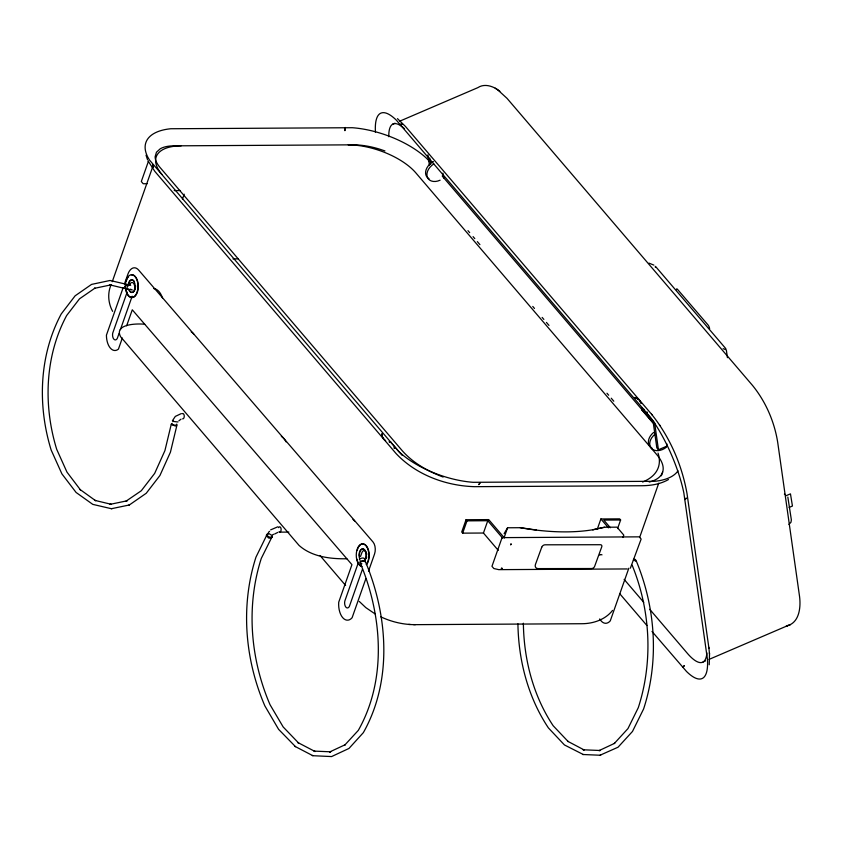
<?xml version="1.0" encoding="UTF-8"?>
<svg xmlns="http://www.w3.org/2000/svg" width="842" height="842" viewBox="0 0 842 842"><rect width="100%" height="100%" fill="white"/><g stroke="black" fill="none" stroke-linecap="round" stroke-linejoin="round"><path stroke-width="1.26" d="M709.217 664.78L709.522 653.992L708.817 647.361L687.03 493.696C681.946 464.921 669.885 437.051 651.561 414.222M272.261 536.112L271.608 537.722L271.629 536.691M273.629 534.26L271.734 535.333L268.735 533.46M172.547 420.968L173.031 420.526M171.347 423.915L164.906 450.649L154.665 473.393L141.277 490.76L126.037 501.179L127.163 500.79L109.881 504.4L111.186 504.295L94.514 500.295L95.146 500.464M176.936 425.168L170.421 452.217L159.938 475.488L146.234 493.265L129.352 504.968L111.418 508.715L92.778 504.369L76.096 492.465L61.898 473.867L51.141 449.975C37.458 405.56 39.027 355.377 61.245 313.95L75.117 295.826L91.546 284.407L110.049 280.47L127.889 284.649M173.368 421.432L177.967 421.989M148.466 161.201L141.309 181.525L143.203 183.735L147.118 183.714M112.26 281.681L152.665 166.958M123.174 287.617L106.429 335.148A15.135 8.378 89.5 0 0 118.448 349.083L122.332 338.031M124.458 283.954L127.889 274.208A14.04 7.767 89.5 0 1 138.614 270.04L373.027 541.995A8.715 4.831 89.5 0 1 374.532 554.057L368.491 571.202M127.153 292.142L112.744 333.053A4.957 2.747 89.5 0 0 113.828 339.126A4.957 2.747 89.5 0 0 117.312 338.358L119.059 333.4M120.374 329.685L132.162 296.205M126.658 325.759L132.278 309.803L351.945 564.656L338.716 602.219A15.745 8.715 89.5 0 0 342.705 617.67A15.745 8.715 89.5 0 0 352.103 617.744L365.902 578.549M182.451 199.122L184.188 194.197M358.345 562.656L344.81 601.093A4.957 2.747 89.5 0 0 345.894 607.156A4.957 2.747 89.5 0 0 349.377 606.398L362.47 569.203M360.523 556.457L361.839 552.741A4.884 2.705 89.5 0 1 366.102 552.12M504.421 537.975L488.707 519.598L466.047 519.725L461.711 532.018L462.668 533.144L483.445 533.028L498.264 550.363M462.668 533.144L467.005 520.851L466.047 519.725M483.445 533.028L487.771 520.724L467.005 520.851M504.211 537.343L507.579 527.776L520.209 527.702A160.843 73.275 19.4 0 0 592.884 529.734M597.42 528.808L600.883 518.967L619.659 518.861L620.617 519.988L617.586 528.587M622.964 537.501L623.806 535.112L617.007 527.166L604.567 527.229L592.894 529.755L604.567 527.229M628.827 568.192L610.271 620.87A15.745 8.62 89.8 0 1 599.704 618.933M639.636 537.449L658.749 483.171M661.349 475.772L662.654 472.067M127.384 286.227L127.174 286.775L128.868 285.175A4.094 3.242 -77.7 0 1 130.71 285.343M364.66 559.341L364.081 558.257A4.094 1.916 -16 0 0 362.207 558.046L360.26 558.572M110.976 285.112C107.323 293.469 108.292 303.446 112.628 311.361M171.347 424.421L175.031 425.905L176.231 425.989L176.262 425.168M266.335 536.007L255.957 557.172C240.38 605.651 244.822 659.37 264.851 705.88L278.607 729.351L295.51 746.665M271.903 537.049L261.283 558.425C245.959 606.114 250.327 658.949 270.029 704.701L283.186 726.972L298.773 743.202L297.847 742.539L315.129 751.538L313.961 751.106L330.759 751.811L329.548 752.022L345.315 744.665L344.873 744.97L358.303 730.393C387.099 679.473 382.226 615.344 360.176 562.835L361.007 561.667L362.965 561.193A4.094 1.916 -16 0 1 364.839 561.404L365.344 562.109M271.945 536.891L270.924 538.354L268.419 537.943L266.293 535.207L268.188 534.144M504.137 533.639L507.579 527.776M172.389 420.768L175.315 416.411L181.23 413.622M268.314 532.481L269.598 531.334M178.914 420.79L181.03 419.169M612.555 610.408C605.335 619.649 593.315 623.68 581.906 623.722L415.338 624.659C403.371 624.732 391.488 621.87 380.679 616.786M635.321 560.351L635.31 559.467L633.679 559.288M599.767 555.152L600.441 554.646M635.289 561.246L635.636 559.93L633.405 560.067M270.65 529.86L277.818 526.797M274.66 533.996L277.776 532.418M630.363 568.203L641.141 539.059L639.257 536.849L502.064 537.628L491.96 566.319L493.844 568.529L498.717 569.645L627.279 568.939M790.322 624.764L786.291 626.006C799.879 623.206 801.1 606.251 799.353 595.083L777.713 442.439C774.44 421.758 765.799 401.781 752.59 385.51L507.01 98.325L497.822 89.926M668.453 479.551C660.517 484.129 651.234 485.613 642.183 485.739L474.488 486.676C445.713 485.792 416.169 474.856 396.182 453.67L154.907 171.463L147.981 160.822M655.676 267.367L655.15 266.872M788.933 524.429L790.964 522.261L791.364 519.914L787.838 497.085M392.646 124.227L395.045 123.195M399.845 121.132L477.803 87.663C484.845 82.969 493.917 86.442 499.864 91.315M666.664 443.513L667.032 446.071L658.444 449.765L654.644 422.916L641.793 407.886L642.141 410.328L644.288 409.412M703.081 661.97L705.48 660.938M709.08 659.391L788.228 625.406M786.039 495.717L790.459 493.875L792.438 506.021L789.133 507.41M130.784 289.153L130.194 289.385A4.094 3.242 -77.7 0 1 128.352 289.216L127.205 287.911M278.955 531.828A2.673 1.484 89.7 0 0 279.702 532.144L280.081 532.028A2.673 1.484 89.7 0 0 280.891 528.06A2.673 1.484 89.7 0 0 278.555 527.65M172.242 423.305C169.737 424.842 178.399 426.336 176.746 424.073M268.019 533.617L266.798 534.354L267.156 535.733L269.608 537.175L271.534 537.133M600.009 755.232L618.039 747.222L632.489 731.445L643.593 708.985C659.391 660.675 655.56 607.05 636.026 560.393M111.155 284.838L94.483 288.322L95.03 288.09L79.485 298.847L66.644 315.54C44.784 356.292 43.237 405.655 56.709 449.344L66.971 472.12L80.453 489.886L80.074 489.518L95.693 500.758M111.418 508.715L112.06 508.589M128.742 505.095L129.352 504.968M600.82 554.51L602.009 554.857M346.872 558.762C330.369 559.056 311.814 556.836 299.057 545.427L120.585 336.716C113.786 323.959 136.92 323.391 144.719 324.244M174.22 190.576L180.472 190.545M232.992 258.883L238.244 258.852M402.097 455.28L390.52 441.892A14.724 10.304 -40.5 0 1 389.183 441.839M620.617 519.988L603.809 520.082L610.355 527.734M279.702 532.144L288.88 532.091M408.612 624.417L410.233 624.48M413.464 624.585L415.338 624.659M517.925 623.869C518.472 660.433 528.018 697.292 548.395 727.909L564.456 744.959L583.317 754.527M582.685 754.495L600.651 755.263M110.502 284.933L109.839 284.87L126.574 288.88M536.47 530.028L520.03 527.618M130.899 289.732L132.373 289.943M294.995 746.391L312.866 755.706L331.59 756.569L348.977 748.443L363.334 732.656C392.74 680.662 387.857 615.165 365.375 561.519M649.003 263.136L653.908 265.125M384.952 150.939L379.468 149.097A49.962 22.755 19.4 0 0 352.998 144.835L173.841 145.845A37.879 17.261 19.4 0 0 160.222 148.792L156.465 152.223L155.138 156.665A39.911 18.177 19.4 0 0 159.959 167.358L402.602 451.123C413.454 463.247 428.083 471.352 443.155 477.046M784.386 494.128L784.997 494.338M360.618 562.456L359.987 561.909A1.673 0.589 -16.2 0 1 360.913 561.161L362.87 560.656A4.073 1.442 -16.2 0 1 364.691 560.698L365.323 561.246M723.12 348.672L726.33 349.883L727.435 357.661M360.05 560.183L359.366 559.435M312.308 755.421L312.866 755.706M360.713 563.561L360.166 562.845M375.09 613.923L365.786 607.598L359.26 601.42M495.233 88.178L497.401 89.652M397.456 118.627L405.423 126.416L652.192 414.969M429.409 161.254L426.852 158.58A66.571 30.333 19.4 0 0 352.388 127.721L170.8 128.742A66.571 30.333 19.4 0 0 149.571 160.127L398.676 451.449A66.571 30.333 19.4 0 0 473.141 482.308L654.729 481.298A66.571 30.333 19.4 0 0 677.978 470.836M655.465 266.367L725.857 348.693M442.208 176.01L653.824 423.484M642.141 410.328L653.371 423.463L656.834 447.87L658.444 449.765M467.963 230.655L469.668 232.645M473.078 236.634L474.783 238.633M477.34 241.622L479.898 244.612M532.775 306.456L534.481 308.446M542.164 317.423L543.869 319.423M546.426 322.412L548.984 325.401M606.977 393.225L608.682 395.224M611.239 398.213L613.797 401.202M600.883 518.967L608.461 527.829M624.122 579.37L643.762 602.325M649.729 609.313L687.293 653.245A53.109 15.43 66.8 0 0 706.87 652.897M619.607 593.578L646.888 625.469M652.003 631.447L686.514 671.474A67.907 19.734 66.8 0 0 707.448 659.37L683.851 492.97A67.907 19.734 66.8 0 0 650.487 417.379L396.403 120.227A67.907 19.734 66.8 0 0 375.469 132.32M487.771 520.724L502.6 538.07M319.981 555.488L345.599 585.443M659.749 425.115L660.17 425.778M632.121 565.14C650.466 610.029 653.297 661.454 638.278 707.701L627.953 728.604L614.26 743.539L614.755 743.265L599.051 750.622L600.293 750.506L582.99 749.78L584.232 749.99L567.697 741.276L568.182 741.581L553.183 725.762C533.091 695.597 523.84 659.233 523.366 623.217M146.034 155.202L147.476 159.57M442.955 173.115L443.65 177.988M429.715 157.959L430.63 164.379M427.936 154.865L429.378 165.095M709.406 652.887L709.522 653.992M708.817 647.361L708.922 648.372M348.241 144.887A52.067 23.723 19.4 0 1 415.885 172.926L656.918 454.806A52.067 23.723 19.4 0 1 649.203 482.034M161.875 174.347A52.067 23.723 19.4 0 1 181.167 145.824M390.656 441.892A14.893 10.42 -40.5 0 1 389.299 441.829M384.752 440.05A14.893 10.42 -40.5 0 1 381.868 433.725L381.952 434.998A14.724 10.304 -40.5 0 0 385.657 440.713M153.802 288.585A19.524 10.746 89.7 0 1 162.527 298.079M281.354 436.388A19.524 10.746 89.7 0 1 286.048 441.871M191.208 331.864A19.524 10.746 89.7 0 1 193.755 334.053M352.956 519.398A19.524 10.746 89.7 0 1 354.629 520.998M388.793 136.72A53.109 15.43 66.8 0 1 404.497 128.784M651.834 447.881A12.041 8.609 -36.2 0 1 653.592 432.462M666.464 447.155A12.041 8.609 -36.2 0 1 651.371 448.312A12.041 8.609 -36.2 0 1 654.939 434.293M429.01 178.725A12.041 8.609 -36.2 0 1 433.388 161.559M440.103 180.199A12.041 8.609 -36.2 0 1 427.378 177.23A12.041 8.609 -36.2 0 1 433.83 163.916M709.617 328.875A2.915 0.958 69.4 0 0 708.111 325.044L677.621 289.501A2.6 0.853 69.4 0 0 676.41 289.816M135.225 288.806A6.368 3.526 89.5 0 1 129.152 289.837M128.531 285.08A6.368 3.526 89.5 0 1 134.225 281.26M135.509 285.564A6.368 3.526 89.5 0 1 135.488 287.217M131.352 274.808A11.388 6.304 89.5 0 1 137.762 290.9A11.388 6.304 89.5 0 1 126.9 292.742M126.605 291.911A11.388 6.304 89.5 0 1 126.121 290.111M126.247 281.396A11.388 6.304 89.5 0 1 126.784 279.67M127.11 278.881A11.388 6.304 89.5 0 1 128.3 276.86M125.437 284.249A11.388 6.304 89.5 0 1 135.046 276.608A11.388 6.304 89.5 0 1 135.225 295.637A11.388 6.304 89.5 0 1 125.479 288.196M128.195 285.091A6.368 3.526 89.5 0 1 133.099 280.375A6.368 3.526 89.5 0 1 134.404 290.216A6.368 3.526 89.5 0 1 128.815 289.837M359.397 555.857A6.368 3.526 89.5 0 1 361.639 549.3A6.368 3.526 89.5 0 1 365.754 551.584M366.196 553.057A6.368 3.526 89.5 0 1 366.123 557.92M365.638 559.33A6.368 3.526 89.5 0 1 364.965 560.456M361.913 566.498A11.388 6.304 89.5 0 1 360.334 565.613M358.934 564.035A11.388 6.304 89.5 0 1 357.008 559.225M357.145 550.51A11.388 6.304 89.5 0 1 366.87 546.5A11.388 6.304 89.5 0 1 366.607 564.561M361.576 566.498A11.388 6.304 89.5 0 1 356.808 550.521A11.388 6.304 89.5 0 1 366.533 546.5A11.388 6.304 89.5 0 1 366.27 564.561M359.713 558.951A6.368 3.526 89.5 0 1 360.755 549.773A6.368 3.526 89.5 0 1 365.733 552.541A6.368 3.526 89.5 0 1 363.818 561.235M361.902 563.782A4.084 2.221 -21.3 0 1 361.26 563.719M128.931 284.985A4.073 3.431 -86.5 0 0 126.984 284.807L125.521 285.87A1.673 1.41 -86.5 0 0 125.395 287.554L126.679 288.88A4.073 3.431 -86.5 0 0 127.3 289.08M127.752 289.111A4.084 3.189 -66.9 0 1 125.9 288.964L124.826 286.28L126.511 284.67A4.094 3.242 -77.7 0 1 127.763 284.638M182.23 413.727A2.673 1.463 -89.9 0 1 184.24 415.864A2.673 1.463 -89.9 0 1 182.588 418.842M658.023 453.049A90.673 41.311 19.4 0 1 642.614 482.034M366.512 553.173A4.884 2.705 89.5 0 1 366.754 554.373M366.702 556.888A4.884 2.705 89.5 0 1 366.407 558.046M129.773 284.712A4.884 2.705 89.5 0 1 133.499 283.259A4.884 2.705 89.5 0 1 134.341 290.006M511.031 543.964L510.778 544.742L511.031 543.964M152.939 164.6L152.991 167.242L152.939 164.6M394.414 446.997L394.34 448.323L394.414 446.997M345.031 129.047L344.883 130.678L345.273 127.468L345.031 129.047M541.732 547.237L535.47 564.382A5.073 3.536 -39.2 0 0 538.185 568.603L591.368 568.529A2.673 1.852 -39.2 0 0 594.589 566.498L601.788 546.742A2.6 1.81 -39.2 0 0 600.093 544.721L545.058 544.806A2.915 2.031 -39.2 0 0 541.732 547.237M480.256 482.561L478.814 484.56L480.256 482.561M686.219 498.18L684.999 499.559L686.23 498.243M684.272 665.685L682.683 667.327L684.304 665.727M501.895 568.203L501.232 568.424L502.242 568.708L501.895 568.203M647.466 412.37L646.54 412.412L647.466 412.37M401.171 124.353L400.234 124.363L402.139 124.511L401.192 124.363M635.678 397.624L634.752 397.508L638.994 399.529L641.215 403.329L638.994 399.571L635.678 397.635"/></g></svg>
